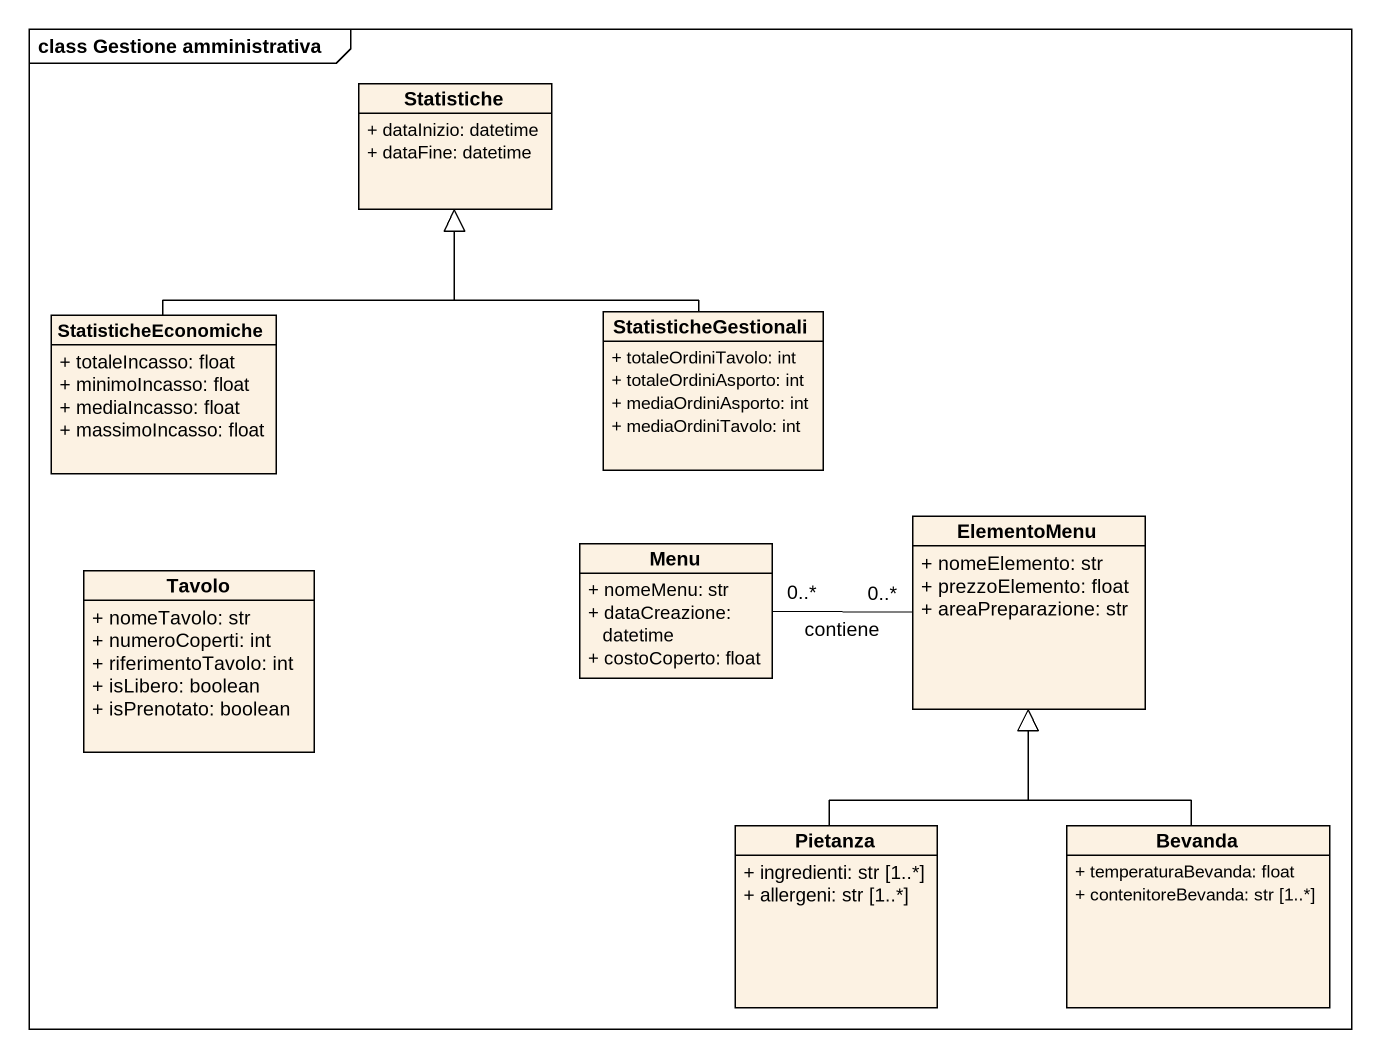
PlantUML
@startuml
mainframe class Gestione amministrativa
hide circle
hide empty members
skinparam classAttributeIconSize 0
class Statistiche {
  + dataInizio: datetime
  + dataFine: datetime
}
class StatisticheEconomiche {
  + totaleIncasso: float
  + minimoIncasso: float
  + mediaIncasso: float
  + massimoIncasso: float
}
class StatisticheGestionali {
  + totaleOrdiniTavolo: int
  + totaleOrdiniAsporto: int
  + mediaOrdiniAsporto: int
  + mediaOrdiniTavolo: int
}
class Menu {
  + nomeMenu: str
  + dataCreazione: datetime
  + costoCoperto: float
}
class ElementoMenu {
  + nomeElemento: str
  + prezzoElemento: float
  + areaPreparazione: str
}
class Tavolo {
  + nomeTavolo: str
  + numeroCoperti: int
  + riferimentoTavolo: int
  + isLibero: boolean
  + isPrenotato: boolean
}
class Pietanza {
  + ingredienti: str [1..*]
  + allergeni: str [1..*]
}
class Bevanda {
  + temperaturaBevanda: float
  + contenitoreBevanda: str [1..*]
}
StatisticheEconomiche -up-|> Statistiche
StatisticheGestionali -up-|> Statistiche
Menu "0..*" -right- "0..*" ElementoMenu : contiene
Pietanza -up-|> ElementoMenu
Bevanda -up-|> ElementoMenu
@enduml
